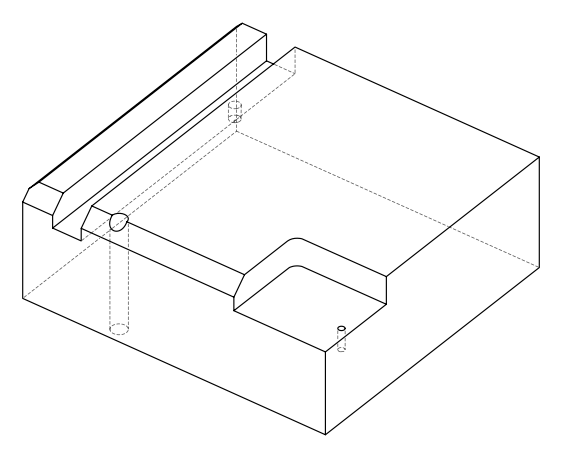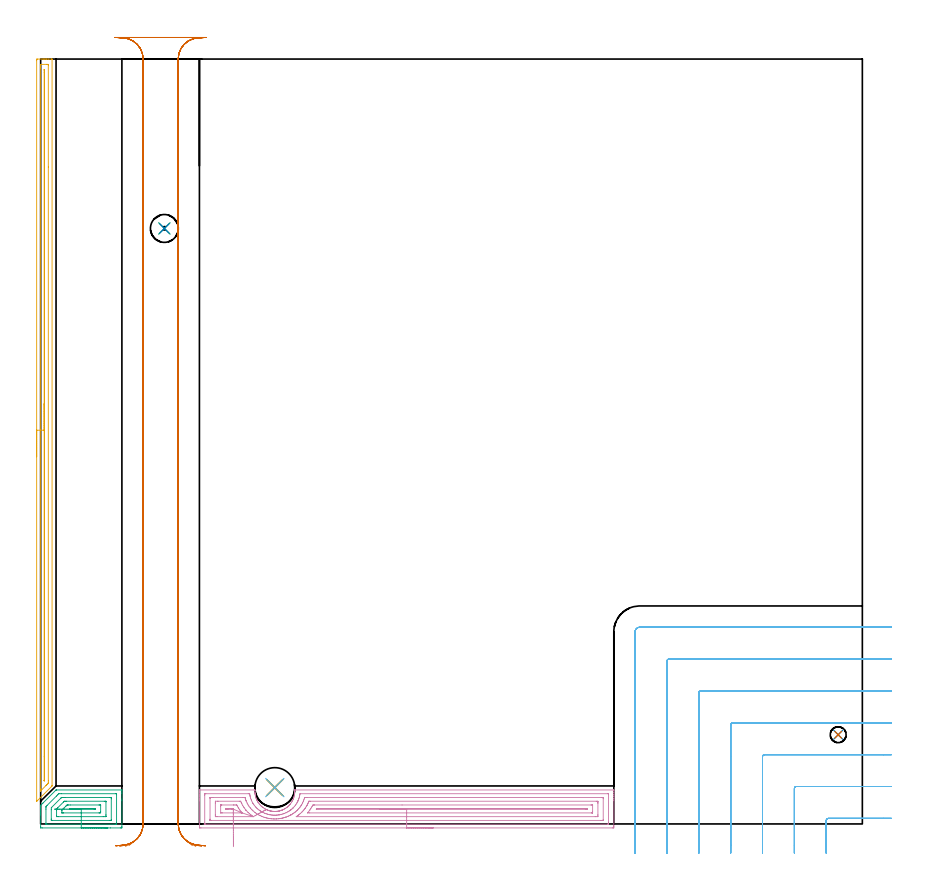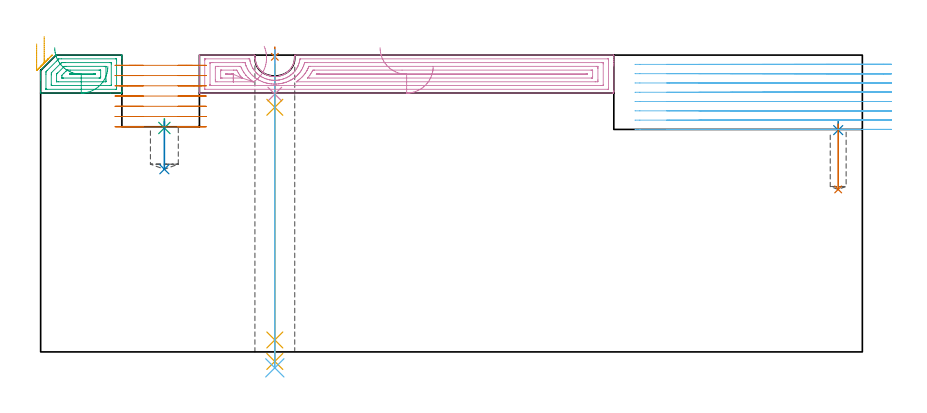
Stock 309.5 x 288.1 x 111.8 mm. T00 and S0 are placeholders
(PLAN: 13 operations, 7 tool changes, 40.9 min)
(1 SPOT_DRILL | STEP1HOLE | NXT0321_9005460120000 | 0.03 min | 2 mm3)
(2 SPOT_DRILL_1 | STEP1POCKET | NXT0321_9005460120000 | 0.03 min | 3034 mm3)
(3 SPOT_DRILL_2 | STEP1POCKET_1 | NXT0321_9005460120000 | 0.03 min | 2942 mm3)
(4 DRILL_BLIND_HOLE_INTO_CENTER | STEP1HOLE | NXT0301_069 | 0.07 min | 1013 mm3)
(5 GUN_DRILL_THROUGH_HOLE | STEP1HOLE | UGT0307_006 | 0.55 min | 6224 mm3)
(6 DRILL_TO_ENLARGE_THROUGH_HOLE | STEP1HOLE | UGT0301_041 | 0.48 min | 12487 mm3)
(7 DRILL_BLIND_HOLE_INTO_CENTER_1 | STEP1POCKET | NXT0301_031 | 0.11 min | 627 mm3)
(8 DRILL_BLIND_HOLE_INTO_CENTER_2 | STEP1POCKET_1 | NXT0301_076 | 0.08 min | 1338 mm3)
(9 AREA_MILL | FG_CHAMFER_SURFACE | UGT0205_001 | 1.59 min | 3853 mm3)
(10 AREA_MILL_1 | FG_CHAMFER_SURFACE_1 | UGT0205_001 | 7.49 min | 17070 mm3)
(11 AREA_MILL_2 | FG_CHAMFER_SURFACE_2 | UGT0205_001 | 6.79 min | 4644 mm3)
(12 MILL_CORNER_NOTCH_RECTANGULAR | CORNER_NOTCH_RECTANGULAR | UGT0201_008 | Follow Part, ap 4, ae 75% | 13.64 min | 210834 mm3)
(13 MILL_RECTANGULAR_SLOT | SLOT_RECTANGULAR | UGT0201_008 | Follow Part, ap 4, ae 75% | 10.02 min | 222688 mm3)
(TOOL NXT0321_9005460120000 | NC Spot Drill, 142deg, 12mm, Carbide, Uncoated | D12 PA142 FL30 Z2)
(TOOL NXT0301_069 | Carbide Drill 9.8mm [860.1-0980-029A1-MM 2214] | D9.8 PA140 FL47 Z2)
(TOOL UGT0307_006 | Gun Drill 9 mm | D9 PA130 FL24 Z1)
(TOOL UGT0301_041 | Twist Drill 15 mm | D15 PA118 FL114 Z2)
(TOOL NXT0301_031 | Carbide Drill 6mm [860.1-0600-018A1-MM 2214] | D6 PA140 FL28 Z2)
(TOOL NXT0301_076 | Carbide Drill 10.5mm [860.1-1050-032A1-MM 2214] | D10.5 PA140 FL55 Z2)
(TOOL UGT0205_001 | Chamfer Mill 20 x 3 x 45 deg. | D20 FL50 Z2)
(TOOL UGT0201_008 | End Mill 16 mm | D16 FL32 Z4)
(OP 1 SPOT_DRILL)
G17 G21 G94 G90
T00 M6
G54
G17 G0 G90 X88.2 Y13.7 S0 M3
G43 Z121.8 H0
G94 G81 G98 Z111.154 F250. R114.8
G80
M5
M2
(OP 2 SPOT_DRILL_1)
G17 G21 G94 G90
T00 M6
G54
G17 G0 G90 X300.4 Y33.6 S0 M3
G43 Z121.8 H0
G94 G81 G98 Z83.542 F250. R86.8
G80
M5
M2
(OP 3 SPOT_DRILL_2)
G17 G21 G94 G90
T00 M6
G54
G17 G0 G90 X46.6 Y224.3 S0 M3
G43 Z121.8 H0
G94 G81 G98 Z84.348 F250. R87.8
G80
M5
M2
(OP 4 DRILL_BLIND_HOLE_INTO_CENTER)
G17 G21 G94 G90
T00 M6
G54
G17 G0 G90 X88.2 Y13.7 S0 M3
G43 Z121.8 H1
G94 G81 G98 Z97.1 F250. R113.8
G80
M5
M2
(OP 5 GUN_DRILL_THROUGH_HOLE)
G17 G21 G94 G90
T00 M6
G54
G17 G0 G90 X88.2 Y13.7 M8
G43 Z121.8 H0
Z108.3
S716 M3
G94 G1 Z92.139 F125. M26
G4 X.084
Z4.5 F250.
G4 X.084
Z-3.598 F125.
G4 X.084
M5
M9
G0 Z108.3
Z121.8
M2
(OP 6 DRILL_TO_ENLARGE_THROUGH_HOLE)
G17 G21 G94 G90
T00 M6
G54
G17 G0 G90 X88.2 Y13.7 S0 M3
G43 Z121.8 H0
G94 G73 G98 Z-6.006 F250. Q14.726 R113.8
G80
M5
M2
(OP 7 DRILL_BLIND_HOLE_INTO_CENTER_1)
G17 G21 G94 G90
T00 M6
G54
G17 G0 G90 X300.4 Y33.6 S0 M3
G43 Z121.8 H1
G94 G81 G98 Z61.2 F250. R85.8
G80
M5
M2
(OP 8 DRILL_BLIND_HOLE_INTO_CENTER_2)
G17 G21 G94 G90
T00 M6
G54
G17 G0 G90 X46.6 Y224.3 S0 M3
G43 Z121.8 H1
G94 G81 G98 Z68.8 F250. R86.8
G80
M5
M2
(OP 9 AREA_MILL)
G17 G21 G94 G90
T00 M6
G54
G17 G0 G90 X25.3 Y-1.5 S1061 M3
G43 Z121.8 H0
Z107.5
G94 G1 X25.262 Z106.628 F250.
X25.148 Z105.764
X24.959 Z104.912
X24.697 Z104.08
X24.363 Z103.274
X23.96 Z102.5
X23.492 Z101.764
X22.96 Z101.072
X22.371 Z100.429
X21.728 Z99.84
X21.036 Z99.309
X20.3 Z98.84
X19.526 Z98.437
X18.72 Z98.103
X17.888 Z97.841
X17.036 Z97.652
X16.172 Z97.538
X15.3 Z97.5
X0.591
X0.085 Y-1.494 Z97.503
X0.008 Y-1.491 Z97.506
X0. Y-0.991 Z98.005
Y3.436 Z102.43
Y4.033 Z103.03
Y4.322 Z103.318
Y4.918 Z103.915
Y5.207 Z104.203
Y5.786 Z104.785
Y6.4 Z105.399
X0.008 Y6.978 Z105.977
X0.01 Y6.999 Z105.998
X0.146 Y7.147 Z106.144
X0.864 Y7.864 Z106.863
X5.742 Y12.742 Z111.742
X5.805 Y12.796 Z111.789
X5.94 Y12.8 Z111.8
X30.454
X30.59 Y12.797 Z111.788
X30.593 Y12.78 Z111.771
X30.6 Y12.468 Z111.467
Y11.984 Z110.983
Y11.406 Z110.401
Y9.346 Z108.343
Y8.749 Z107.744
Y-0.991 Z98.006
X30.597 Y-1.292 Z97.705
X30.59 Y-1.492 Z97.505
X30.389 Y-1.499 Z97.499
X30.009 Y-1.5 Z97.5
X26.332
X15.3
Y-0.086 Z98.914
X2.354
X2.154 Y-0.084 Z98.916
X2.055 Y-0.081 Z98.919
X2.013 Y-0.079 Z98.921
X2.01 Y-0.049 Z98.951
X2.005 Y0.04 Z99.04
X2.001 Y0.265 Z99.265
X2. Y5.578 Z104.578
X2.004 Y6.093 Z105.093
X2.009 Y6.456 Z105.456
X2.026 Y6.564 Z105.564
X2.401 Y6.952 Z105.952
X5.955 Y10.505 Z109.505
X6.401 Y10.948 Z109.948
X6.831 Y11.374 Z110.374
X6.858 Y11.38 Z110.38
X7.743 Y11.386 Z110.386
X28.246
X28.446 Y11.383 Z110.383
X28.545 Y11.381 Z110.381
X28.587 Y11.379 Z110.379
X28.59 Y11.349 Z110.349
X28.595 Y11.26 Z110.26
X28.599 Y11.035 Z110.035
Y0.409 Z99.409
X28.594 Y0.036 Z99.036
X28.59 Y-0.069 Z98.931
X28.585 Y-0.08 Z98.92
X28.578 Y-0.082 Z98.918
X28.552 Y-0.084 Z98.916
X28.444 Y-0.085 Z98.915
X28.226 Y-0.086 Z98.914
X15.3
Y1.328 Z100.328
X4.496 Y1.329 Z100.329
X4.157 Y1.331 Z100.331
X4.045 Y1.333 Z100.333
X4.013 Y1.335 Z100.335
X4.007 Y1.405 Z100.405
X4.003 Y1.509 Z100.509
X4. Y1.665 Z100.665
Y1.821 Z100.821
X4.001 Y5.362 Z104.362
X4.01 Y6.093 Z105.093
X4.078 Y6.171 Z105.171
X4.157 Y6.256 Z105.256
X7.628 Y9.729 Z108.729
X7.723 Y9.821 Z108.821
X7.868 Y9.957 Z108.957
X8. Y9.964 Z108.964
X8.278 Y9.969 Z108.969
X8.614 Y9.971 Z108.971
X9.167
X26.104
X26.443 Y9.969 Z108.969
X26.555 Y9.967 Z108.967
X26.587 Y9.965 Z108.965
X26.593 Y9.894 Z108.894
X26.597 Y9.791 Z108.791
X26.599 Y9.635 Z108.635
X26.6 Y9.479 Z108.479
X26.599 Y1.665 Z100.665
X26.598 Y1.511 Z100.511
X26.59 Y1.354 Z100.354
X26.583 Y1.334 Z100.334
X26.569 Y1.332 Z100.332
X26.528 Y1.33 Z100.33
X26.443 Y1.329 Z100.329
X25.89 Y1.328 Z100.328
X15.3
Y2.743 Z101.743
X6.638
X6.083 Y2.747 Z101.747
X6.02 Y2.75 Z101.75
X6.01 Y2.753 Z101.753
X6.006 Y2.772 Z101.772
X6.003 Y2.818 Z101.818
X6.001 Y3.004 Z102.004
Y5.207 Z104.207
X6.01 Y5.619 Z104.619
X6.022 Y5.662 Z104.662
X6.049 Y5.694 Z104.694
X6.102 Y5.751 Z104.751
X6.192 Y5.843 Z104.843
X6.441 Y6.093 Z105.093
X8.614 Y8.264 Z107.264
X8.861 Y8.504 Z107.504
X8.905 Y8.545 Z107.545
X8.983 Y8.55 Z107.55
X9.157 Y8.553 Z107.553
X9.506 Y8.556 Z107.556
X9.699 Y8.557 Z107.557
X23.962
X24.517 Y8.553 Z107.553
X24.58 Y8.55 Z107.55
X24.59 Y8.547 Z107.547
X24.594 Y8.528 Z107.528
X24.597 Y8.482 Z107.482
X24.599 Y8.296 Z107.296
X24.6 Y3.436 Z102.436
X24.598 Y3.023 Z102.023
X24.595 Y2.817 Z101.817
X24.591 Y2.766 Z101.766
X24.587 Y2.749 Z101.749
X24.565 Y2.748 Z101.748
X24.464 Y2.745 Z101.745
X23.769 Y2.743 Z101.743
X23.575
X15.3
Y4.157 Z103.157
X8.614
X8.448 Y4.158 Z103.158
X8.117 Y4.162 Z103.162
X8.025 Y4.164 Z103.164
X8.009 Y4.171 Z103.171
X8.006 Y4.182 Z103.182
X8.003 Y4.235 Z103.235
X8.001 Y4.322 Z103.322
X8.006 Y4.926 Z103.926
X8.015 Y5.207 Z104.207
X8.753 Y5.955 Z104.955
X9.506 Y6.708 Z105.708
X9.642 Y6.843 Z105.843
X9.781 Y6.978 Z105.978
X9.907 Y7.097 Z106.097
X9.959 Y7.136 Z106.136
X10.066 Y7.139 Z106.139
X10.232 Y7.142 Z106.142
X10.397 Y7.143 Z106.143
X11.123
X21.986
X22.152 Y7.142 Z106.142
X22.483 Y7.138 Z106.138
X22.575 Y7.136 Z106.136
X22.591 Y7.129 Z106.129
X22.593 Y7.118 Z106.118
X22.597 Y7.065 Z106.065
X22.599 Y6.978 Z105.978
Y4.599 Z103.599
X22.594 Y4.322 Z103.322
X22.59 Y4.176 Z103.176
X22.317 Y4.164 Z103.164
X22.149 Y4.159 Z103.159
X21.986 Y4.158 Z103.158
X15.3 Y4.157 Z103.157
Y5.571 Z104.571
X11.447
X11.288
X10.92 Y5.573 Z104.573
X10.864 Y5.576 Z104.576
X10.838 Y5.578 Z104.578
X10.856 Y5.599 Z104.599
X10.875 Y5.618 Z104.618
X11.005 Y5.722 Z104.722
X11.288 Y5.725 Z104.725
X11.656 Y5.728 Z104.728
X20.044
X20.203 Y5.727 Z104.727
X20.576 Y5.722 Z104.722
X20.59 Y5.719 Z104.719
X20.596 Y5.703 Z104.703
X20.59 Y5.594 Z104.594
X20.58 Y5.577 Z104.577
X20.57 Y5.575 Z104.575
X20.54 Y5.573 Z104.573
X20.477 Y5.572 Z104.572
X20.203 Y5.571 Z104.571
X15.3
X14.428 Z104.609
X13.564 Z104.723
X12.712 Z104.912
X11.88 Z105.174
X11.074 Z105.508
X10.3 Z105.911
X9.564 Z106.38
X8.872 Z106.911
X8.229 Z107.5
X7.64 Z108.143
X7.108 Z108.835
X6.64 Z109.571
X6.237 Z110.345
X5.903 Z111.151
X5.641 Z111.983
X5.452 Z112.835
X5.338 Z113.7
X5.3 Z114.571
G0 Z121.8
M5
M2
(OP 10 AREA_MILL_1)
G17 G21 G94 G90
T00 M6
G54
G17 G0 G90 X147.85 Y-1.5 S1061 M3
G43 Z121.8 H0
Z107.5
G94 G1 X147.812 Z106.628 F250.
X147.698 Z105.764
X147.509 Z104.912
X147.247 Z104.08
X146.913 Z103.274
X146.51 Z102.5
X146.042 Z101.764
X145.51 Z101.072
X144.921 Z100.429
X144.278 Z99.84
X143.586 Z99.309
X142.85 Z98.84
X142.076 Z98.437
X141.27 Z98.103
X140.438 Z97.841
X139.587 Z97.652
X138.722 Z97.538
X137.85 Z97.5
X60.378
X59.994 Y-1.496 Z97.502
X59.81 Y-1.491 Z97.506
X59.8 Y-1.302 Z97.695
Y8.749 Z107.744
Y9.371 Z108.368
Y9.635 Z108.632
Y10.257 Z109.254
Y10.52 Z109.517
Y11.048 Z110.047
Y11.764 Z110.763
Y12.292 Z111.29
Y12.497 Z111.496
X59.808 Y12.781 Z111.773
X59.81 Y12.804 Z111.795
X59.93 Y12.8 Z111.8
X80.414
X80.714 Y12.795 Z111.791
X80.715 Y12.755 Z111.752
X80.712 Y12.567 Z111.563
X80.713 Y11.996 Z110.993
X80.731 Y11.661 Z110.659
X80.736 Y11.555 Z110.552
X80.754 Y11.406 Z110.403
X80.787 Y11.114 Z110.113
X80.865 Y10.672 Z109.671
X80.884 Y10.594 Z109.591
X80.901 Y10.52 Z109.517
X80.97 Y10.233 Z109.233
X81.086 Y9.832 Z108.832
X81.171 Y9.612 Z108.611
X81.272 Y9.353 Z108.351
X81.471 Y8.909 Z107.906
X81.555 Y8.749 Z107.745
X81.618 Y8.626 Z107.625
X81.698 Y8.472 Z107.471
X81.75 Y8.385 Z107.384
X81.797 Y8.307 Z107.304
X81.835 Y8.242 Z107.24
X81.98 Y8.016 Z107.015
X82.293 Y7.591 Z106.589
X82.574 Y7.251 Z106.25
X82.874 Y6.925 Z105.922
X83.096 Y6.711 Z105.708
X83.234 Y6.592 Z105.589
X83.425 Y6.426 Z105.424
X83.768 Y6.158 Z105.155
X84.251 Y5.83 Z104.827
X84.454 Y5.708 Z104.706
X84.662 Y5.591 Z104.591
X85.106 Y5.379 Z104.377
X85.311 Y5.294 Z104.289
X85.513 Y5.207 Z104.207
X85.556 Y5.19 Z104.189
X85.603 Y5.173 Z104.173
X85.757 Y5.121 Z104.118
X85.925 Y5.062 Z104.06
X86.299 Y4.948 Z103.948
X86.368 Y4.931 Z103.931
X86.45 Y4.911 Z103.91
X86.551 Y4.892 Z103.889
X86.647 Y4.875 Z103.867
X86.896 Y4.824 Z103.82
X86.928 Y4.819 Z103.815
X87.092 Y4.797 Z103.789
X87.344 Y4.76 Z103.753
X87.615 Y4.737 Z103.726
X87.758 Y4.721 Z103.716
X87.789 Y4.718 Z103.713
X87.96 Y4.708 Z103.707
X87.983 Y4.709 Z103.702
X88.014 Y4.707 Z103.701
X88.273 Y4.706 Z103.704
X88.335 Y4.707 Z103.703
X88.406 Y4.706 Z103.704
X88.421 Y4.707 Z103.705
X88.449 Y4.708 Z103.707
X88.685 Y4.723 Z103.718
X88.873 Y4.744 Z103.735
X89.131 Y4.768 Z103.763
X89.268 Y4.789 Z103.785
X89.58 Y4.838 Z103.833
X89.764 Y4.878 Z103.871
X89.863 Y4.896 Z103.894
X89.943 Y4.912 Z103.911
X90.025 Y4.929 Z103.929
X90.102 Y4.948 Z103.948
X90.244 Y4.992 Z103.991
X90.513 Y5.076 Z104.072
X90.654 Y5.127 Z104.121
X90.864 Y5.198 Z104.198
X90.889 Y5.207 Z104.207
X90.919 Y5.218 Z104.218
X91.1 Y5.298 Z104.294
X91.37 Y5.413 Z104.412
X91.53 Y5.492 Z104.492
X91.813 Y5.635 Z104.633
X91.99 Y5.739 Z104.736
X92.147 Y5.83 Z104.827
X92.532 Y6.093 Z105.09
X92.707 Y6.212 Z105.21
X92.881 Y6.349 Z105.349
X93.011 Y6.453 Z105.453
X93.304 Y6.71 Z105.709
X93.601 Y7.001 Z105.999
X93.862 Y7.291 Z106.29
X93.968 Y7.421 Z106.42
X94.107 Y7.591 Z106.589
X94.495 Y8.129 Z107.127
X94.7 Y8.471 Z107.471
X94.929 Y8.909 Z107.907
X95.126 Y9.352 Z108.352
X95.157 Y9.439 Z108.438
X95.228 Y9.635 Z108.63
X95.389 Y10.072 Z109.07
X95.433 Y10.234 Z109.232
X95.535 Y10.672 Z109.671
X95.552 Y10.768 Z109.768
X95.613 Y11.114 Z110.113
X95.646 Y11.406 Z110.404
X95.663 Y11.555 Z110.553
X95.686 Y11.996 Z110.993
Y12.424 Z111.422
X95.685 Y12.621 Z111.617
X95.68 Y12.734 Z111.731
X95.681 Y12.753 Z111.75
X95.686 Y12.802 Z111.798
X95.973 Y12.8 Z111.8
X215.77
X215.89 Y12.804 Z111.795
X215.892 Y12.781 Z111.773
X215.9 Y12.497 Z111.496
Y11.764 Z110.763
Y11.048 Z110.047
Y10.52 Z109.517
Y10.257 Z109.254
Y9.635 Z108.632
Y9.371 Z108.368
Y8.749 Z107.744
Y-0.681 Z98.316
X215.897 Y-0.991 Z98.005
X215.892 Y-1.491 Z97.506
X215.828 Y-1.494 Z97.503
X215.322 Y-1.5 Z97.5
X137.85
Y-0.086 Z98.914
X62.138
X61.94 Y-0.082 Z98.918
X61.842 Y-0.079 Z98.921
X61.809 Y-0.072 Z98.928
X61.807 Y-0.042 Z98.958
X61.803 Y0.037 Z99.037
X61.8 Y0.251 Z99.251
X61.801 Y10.877 Z109.877
X61.806 Y11.234 Z110.234
X61.81 Y11.336 Z110.336
X61.815 Y11.379 Z110.379
X61.834 Y11.381 Z110.381
X61.941 Y11.383 Z110.383
X62.159 Y11.386 Z110.386
X62.179
X78.208 Y11.385 Z110.385
X78.626 Y11.38 Z110.38
X78.723 Y11.379 Z110.379
X78.748 Y11.308 Z110.308
X78.763 Y11.221 Z110.221
X78.837 Y10.76 Z109.76
X78.883 Y10.52 Z109.52
X78.917 Y10.361 Z109.361
X79.078 Y9.717 Z108.717
X79.102 Y9.635 Z108.635
X79.112 Y9.601 Z108.601
X79.313 Y9.082 Z108.082
X79.455 Y8.749 Z107.749
X79.795 Y8.036 Z107.036
X79.893 Y7.864 Z106.864
X79.969 Y7.736 Z106.736
X80.278 Y7.28 Z106.28
X80.499 Y6.978 Z105.978
X80.859 Y6.534 Z105.534
X81.07 Y6.302 Z105.302
X81.267 Y6.093 Z105.093
X81.514 Y5.855 Z104.855
X81.75 Y5.65 Z104.65
X82.299 Y5.207 Z104.207
X82.64 Y4.969 Z103.969
X82.834 Y4.84 Z103.84
X83.299 Y4.552 Z103.552
X83.53 Y4.427 Z103.427
X83.573 Y4.406 Z103.406
X83.753 Y4.322 Z103.322
X84.421 Y4.029 Z103.029
X84.896 Y3.85 Z102.85
X85.311 Y3.714 Z102.714
X85.433 Y3.678 Z102.678
X85.76 Y3.59 Z102.59
X86.171 Y3.498 Z102.498
X86.202 Y3.491 Z102.491
X86.227 Y3.486 Z102.486
X86.502 Y3.436 Z102.436
X87.092 Y3.358 Z102.358
X87.181 Y3.348 Z102.348
X87.603 Y3.315 Z102.315
X87.983 Y3.297 Z102.297
X88.125 Y3.295 Z102.295
X88.5 Y3.3 Z102.3
X88.873 Y3.319 Z102.319
X88.983 Y3.327 Z102.327
X89.356 Y3.366 Z102.366
X89.764 Y3.417 Z102.417
X89.781 Y3.419 Z102.419
X89.89 Y3.436 Z102.436
X90.584 Y3.577 Z102.577
X90.654 Y3.594 Z102.594
X91.222 Y3.758 Z102.758
X91.545 Y3.866 Z102.866
X91.882 Y3.986 Z102.986
X92.435 Y4.22 Z103.22
X92.505 Y4.252 Z103.252
X92.647 Y4.322 Z103.322
X93.091 Y4.555 Z103.555
X93.326 Y4.692 Z103.692
X93.642 Y4.893 Z103.893
X94.111 Y5.207 Z104.207
X94.172 Y5.251 Z104.251
X94.216 Y5.285 Z104.285
X94.657 Y5.654 Z104.654
X95.107 Y6.06 Z105.06
X95.123 Y6.076 Z105.076
X95.139 Y6.093 Z105.093
X95.547 Y6.541 Z105.541
X95.905 Y6.978 Z105.978
X95.946 Y7.03 Z106.03
X95.997 Y7.1 Z106.1
X96.311 Y7.552 Z106.552
X96.497 Y7.864 Z106.864
X96.635 Y8.115 Z107.115
X96.888 Y8.602 Z107.602
X96.933 Y8.704 Z107.704
X96.952 Y8.749 Z107.749
X97.18 Y9.345 Z108.345
X97.285 Y9.635 Z108.635
X97.399 Y10.012 Z109.012
X97.514 Y10.52 Z109.52
X97.56 Y10.738 Z109.738
X97.588 Y10.895 Z109.895
X97.632 Y11.139 Z110.139
X97.678 Y11.379 Z110.379
X97.778 Y11.384 Z110.384
X97.799 Y11.385 Z110.385
X213.562 Y11.386 Z110.386
X213.76 Y11.382 Z110.382
X213.858 Y11.379 Z110.379
X213.891 Y11.372 Z110.372
X213.893 Y11.342 Z110.342
X213.897 Y11.263 Z110.263
X213.9 Y11.05 Z110.05
X213.899 Y0.423 Z99.423
X213.894 Y0.066 Z99.066
X213.89 Y-0.035 Z98.965
X213.885 Y-0.08 Z98.921
X213.866 Y-0.081 Z98.919
X213.759 Y-0.083 Z98.917
X213.541 Y-0.086 Z98.914
X213.521
X137.85
Y1.329 Z100.329
X64.278
X63.94 Y1.331 Z100.331
X63.828 Y1.333 Z100.333
X63.816 Y1.334 Z100.334
X63.81 Y1.36 Z100.36
X63.805 Y1.434 Z100.434
X63.801 Y1.526 Z100.526
X63.8 Y1.665 Z100.665
Y1.804 Z100.804
X63.801 Y9.635 Z108.635
X63.802 Y9.772 Z108.772
X63.81 Y9.912 Z108.912
X63.822 Y9.965 Z108.965
X63.856 Y9.967 Z108.967
X63.94 Y9.969 Z108.969
X64.492 Y9.971 Z108.971
X64.83
X76.068
X76.407 Y9.97 Z108.97
X76.964 Y9.967 Z108.967
X76.97 Y9.964 Z108.964
X76.983 Y9.947 Z108.947
X77.071 Y9.635 Z108.635
X77.123 Y9.454 Z108.454
X77.297 Y8.919 Z107.919
X77.361 Y8.749 Z107.749
X77.402 Y8.645 Z107.645
X77.772 Y7.864 Z106.864
X77.91 Y7.581 Z106.581
X78.188 Y7.09 Z106.09
X78.259 Y6.978 Z105.978
X78.397 Y6.77 Z105.77
X78.913 Y6.093 Z105.093
X79.078 Y5.886 Z104.886
X79.401 Y5.524 Z104.524
X79.705 Y5.207 Z104.207
X79.969 Y4.957 Z103.957
X80.734 Y4.322 Z103.322
X80.859 Y4.224 Z103.224
X81.206 Y3.976 Z102.976
X81.75 Y3.635 Z102.635
X82.081 Y3.436 Z102.436
X82.64 Y3.151 Z102.151
X83.168 Y2.911 Z101.911
X83.53 Y2.762 Z101.762
X84.096 Y2.551 Z101.551
X84.421 Y2.444 Z101.444
X84.577 Y2.396 Z101.396
X85.009 Y2.279 Z101.279
X85.311 Y2.209 Z101.209
X85.744 Y2.12 Z101.12
X86.202 Y2.043 Z101.043
X86.793 Y1.962 Z100.962
X87.092 Y1.935 Z100.935
X87.756 Y1.89 Z100.89
X87.983 Y1.883 Z100.883
X88.648 Y1.889 Z100.889
X88.873 Y1.901 Z100.901
X89.477 Y1.95 Z100.95
X89.764 Y1.982 Z100.982
X90.264 Y2.053 Z101.053
X90.654 Y2.125 Z101.125
X91.013 Y2.194 Z101.194
X91.254 Y2.245 Z101.245
X91.545 Y2.322 Z101.322
X91.723 Y2.373 Z101.373
X92.312 Y2.551 Z101.551
X92.404 Y2.582 Z101.582
X92.435 Y2.593 Z101.593
X93.044 Y2.831 Z101.831
X93.326 Y2.952 Z101.952
X93.661 Y3.103 Z102.103
X94.216 Y3.378 Z102.378
X94.255 Y3.398 Z102.398
X94.323 Y3.436 Z102.436
X94.808 Y3.733 Z102.733
X95.107 Y3.926 Z102.926
X95.342 Y4.088 Z103.088
X95.67 Y4.322 Z103.322
X95.853 Y4.465 Z103.465
X95.997 Y4.582 Z103.582
X96.332 Y4.875 Z103.875
X96.695 Y5.207 Z104.207
X96.793 Y5.302 Z104.302
X96.888 Y5.399 Z104.399
X97.218 Y5.764 Z104.764
X97.492 Y6.093 Z105.093
X97.619 Y6.251 Z105.251
X97.778 Y6.459 Z105.459
X97.993 Y6.765 Z105.765
X98.139 Y6.978 Z105.978
X98.337 Y7.309 Z106.309
X98.641 Y7.864 Z106.864
X98.65 Y7.882 Z106.882
X98.669 Y7.919 Z106.919
X98.922 Y8.498 Z107.498
X99.022 Y8.749 Z107.749
X99.169 Y9.138 Z108.138
X99.332 Y9.635 Z108.635
X99.424 Y9.922 Z108.922
X99.44 Y9.965 Z108.965
X99.475 Y9.967 Z108.967
X99.559 Y9.969 Z108.969
X100.112 Y9.971 Z108.971
X100.45
X211.422
X211.76 Y9.969 Z108.969
X211.872 Y9.966 Z108.966
X211.884 Y9.965 Z108.965
X211.89 Y9.94 Z108.94
X211.896 Y9.867 Z108.867
X211.899 Y9.774 Z108.774
X211.9 Y9.635 Z108.635
Y9.496 Z108.496
X211.899 Y1.665 Z100.665
X211.898 Y1.528 Z100.528
X211.89 Y1.388 Z100.388
X211.878 Y1.335 Z100.335
X211.844 Y1.333 Z100.333
X211.76 Y1.331 Z100.331
X211.208 Y1.329 Z100.329
X210.87
X137.85
Y2.743 Z101.743
X96.695
X96.417 Y2.744 Z101.744
X96.292 Y2.747 Z101.747
X96.275 Y2.749 Z101.749
X96.303 Y2.771 Z101.771
X96.713 Y3.052 Z102.052
X96.888 Y3.175 Z102.175
X97.039 Y3.286 Z102.286
X97.234 Y3.436 Z102.436
X97.532 Y3.681 Z102.681
X97.778 Y3.89 Z102.89
X98.251 Y4.322 Z103.322
X98.461 Y4.528 Z103.528
X98.669 Y4.742 Z103.742
X98.889 Y4.988 Z103.988
X99.075 Y5.207 Z104.207
X99.291 Y5.474 Z104.474
X99.559 Y5.816 Z104.816
X99.675 Y5.977 Z104.977
X99.754 Y6.093 Z105.093
X100.03 Y6.51 Z105.51
X100.303 Y6.978 Z105.978
X100.356 Y7.072 Z106.072
X100.45 Y7.249 Z106.249
X100.649 Y7.666 Z106.666
X100.738 Y7.864 Z106.864
X100.921 Y8.281 Z107.281
X101.022 Y8.512 Z107.512
X101.042 Y8.551 Z107.551
X101.079 Y8.553 Z107.553
X101.166 Y8.555 Z107.555
X101.34 Y8.557 Z107.557
X101.533
X209.283 Y8.556 Z107.556
X209.829 Y8.552 Z107.552
X209.888 Y8.55 Z107.55
X209.892 Y8.471 Z107.471
X209.896 Y8.295 Z107.295
X209.9 Y7.943 Z106.943
Y7.864 Z106.864
X209.899 Y3.436 Z102.436
X209.894 Y3.033 Z102.033
X209.89 Y2.832 Z101.832
X209.877 Y2.749 Z101.749
X209.781 Y2.747 Z101.747
X209.089 Y2.743 Z101.743
X208.896
X137.85
Y4.157 Z103.157
X101.34
X100.611 Y4.161 Z103.161
X100.594 Y4.163 Z103.163
X100.573 Y4.199 Z103.199
X101.356 Y5.191 Z104.191
X101.368 Y5.207 Z104.207
X101.714 Y5.721 Z104.721
X101.949 Y6.093 Z105.093
X102.054 Y6.268 Z105.268
X102.231 Y6.58 Z105.58
X102.516 Y7.124 Z106.124
X102.79 Y7.136 Z106.136
X102.958 Y7.141 Z106.141
X103.121 Y7.142 Z106.142
X136.126 Y7.143 Z106.143
X207.308
X207.473 Y7.142 Z106.142
X207.804 Y7.138 Z106.138
X207.89 Y7.136 Z106.136
X207.893 Y7.114 Z106.114
X207.897 Y7.062 Z106.062
X207.899 Y6.978 Z105.978
Y4.619 Z103.619
X207.895 Y4.322 Z103.322
X207.89 Y4.176 Z103.176
X207.888 Y4.164 Z103.164
X207.838 Y4.161 Z103.161
X207.75 Y4.159 Z103.159
X207.639 Y4.157 Z103.157
X207.474
X137.85
Y5.571 Z104.571
X103.932 Y5.572 Z104.572
X103.88 Y5.574 Z104.574
X103.84 Y5.578 Z104.578
X103.833 Y5.58 Z104.58
X103.836 Y5.588 Z104.588
X103.869 Y5.648 Z104.648
X103.904 Y5.703 Z104.703
X103.936 Y5.722 Z104.722
X104.012 Y5.724 Z104.724
X104.379 Y5.727 Z104.727
X104.743 Y5.729 Z104.729
X104.902
X205.527 Y5.728 Z104.728
X205.895 Y5.727 Z104.727
X205.896 Y5.726 Z104.726
X205.899 Y5.723 Z104.723
X205.896 Y5.701 Z104.701
X205.876 Y5.577 Z104.577
X205.852 Y5.576 Z104.576
X205.786 Y5.574 Z104.574
X205.527 Y5.572 Z104.572
X205.161 Y5.571 Z104.571
X137.85
X136.978 Z104.609
X136.114 Z104.723
X135.262 Z104.912
X134.43 Z105.174
X133.624 Z105.508
X132.85 Z105.911
X132.114 Z106.38
X131.422 Z106.911
X130.779 Z107.5
X130.19 Z108.143
X129.658 Z108.835
X129.19 Z109.571
X128.787 Z110.345
X128.453 Z111.151
X128.191 Z111.983
X128.002 Z112.835
X127.888 Z113.7
X127.85 Z114.571
G0 Z121.8
X84.211 Y4.998
Z115.1
G1 X84.513 Y5.164 Z114.299
X84.752 Y5.296 Z113.47
X84.927 Y5.392 Z112.621
X85.037 Y5.452 Z111.757
X85.08 Y5.476 Z110.886
X85.057 Y5.463 Z110.015
X84.967 Y5.414 Z109.148
X84.811 Y5.328 Z108.294
X84.591 Y5.207 Z107.459
X84.308 Y5.051 Z106.648
X83.964 Y4.862 Z105.869
X83.561 Y4.64 Z105.128
X83.104 Y4.388 Z104.429
X82.595 Y4.108 Z103.778
X82.039 Y3.802 Z103.18
X81.438 Y3.471 Z102.64
X80.799 Y3.12 Z102.162
X80.126 Y2.749 Z101.749
X80.123 Y2.747 Z101.747
X80.072 Y2.744 Z101.744
X79.969 Y2.743 Z101.743
X79.775
X66.417 Y2.744 Z101.744
X65.871 Y2.748 Z101.748
X65.812 Y2.75 Z101.75
X65.808 Y2.829 Z101.829
X65.804 Y3.005 Z102.005
X65.8 Y3.357 Z102.357
Y3.436 Z102.436
X65.801 Y7.864 Z106.864
X65.806 Y8.267 Z107.267
X65.81 Y8.468 Z107.468
X65.823 Y8.55 Z107.55
X65.919 Y8.552 Z107.552
X66.611 Y8.557 Z107.557
X66.805
X74.82 Y8.556 Z107.556
X75.167 Y8.553 Z107.553
X75.334 Y8.55 Z107.55
X75.516 Y8.168 Z107.168
X75.658 Y7.864 Z106.864
X75.78 Y7.601 Z106.601
X76.098 Y6.978 Z105.978
X76.407 Y6.454 Z105.454
X76.651 Y6.093 Z105.093
X77.297 Y5.23 Z104.23
X77.315 Y5.207 Z104.207
X77.408 Y5.097 Z104.097
X78.139 Y4.322 Z103.322
X78.188 Y4.273 Z103.273
X78.656 Y3.856 Z102.856
X79.078 Y3.509 Z102.509
X79.17 Y3.436 Z102.436
X79.561 Y3.145 Z102.145
X79.969 Y2.862 Z101.862
X80.124 Y2.753 Z101.753
X80.126 Y2.749 Z101.749
X75.869 Y4.166 Z103.166
X75.846 Y4.164 Z103.164
X75.68 Y4.159 Z103.159
X75.516 Y4.158 Z103.158
X68.392 Y4.157 Z103.157
X68.226 Y4.158 Z103.158
X67.895 Y4.162 Z103.162
X67.809 Y4.164 Z103.164
X67.806 Y4.186 Z103.186
X67.803 Y4.238 Z103.238
X67.801 Y4.322 Z103.322
Y6.681 Z105.681
X67.805 Y6.978 Z105.978
X67.81 Y7.124 Z106.124
X67.812 Y7.136 Z106.136
X67.863 Y7.139 Z106.139
X67.951 Y7.141 Z106.141
X68.061 Y7.143 Z106.143
X68.227
X72.679
X72.845
X73.573 Y7.139 Z106.139
X73.735 Y7.136 Z106.136
X73.884 Y7.127 Z106.127
X73.961 Y6.978 Z105.978
X74.2 Y6.516 Z105.516
X74.451 Y6.093 Z105.093
X74.626 Y5.804 Z104.804
X74.872 Y5.447 Z104.447
X75.05 Y5.207 Z104.207
X75.516 Y4.594 Z103.594
X75.869 Y4.166 Z103.166
X72.569 Y5.578 Z104.578
X72.557 Y5.576 Z104.576
X72.477 Y5.573 Z104.573
X72.32 Y5.571 Z104.571
X71.954
X70.539
X70.173 Y5.572 Z104.572
X69.805 Y5.573 Z104.573
X69.804 Y5.574 Z104.574
X69.801 Y5.577 Z104.577
X69.803 Y5.672 Z104.672
X69.806 Y5.708 Z104.708
X69.809 Y5.72 Z104.72
X69.82 Y5.722 Z104.722
X70.015 Y5.726 Z104.726
X70.173 Y5.728 Z104.728
X71.954
X72.324 Y5.725 Z104.725
X72.473 Y5.722 Z104.722
X72.531 Y5.647 Z104.647
X72.557 Y5.608 Z104.608
X72.569 Y5.583 Z104.583
Y5.578 Z104.578
X72.571 Y4.935 Z103.989
X72.573 Y4.243 Z103.458
X72.575 Y3.507 Z102.989
X72.577 Y2.733 Z102.586
X72.579 Y1.927 Z102.252
X72.581 Y1.095 Z101.99
X72.584 Y0.244 Z101.801
X72.586 Y-0.621 Z101.687
X72.589 Y-1.493 Z101.649
X72.591 Y-2.364 Z101.687
X72.594 Y-3.229 Z101.801
X72.596 Y-4.081 Z101.99
X72.598 Y-4.913 Z102.252
X72.601 Y-5.719 Z102.586
X72.603 Y-6.493 Z102.989
X72.605 Y-7.229 Z103.458
X72.607 Y-7.921 Z103.989
X72.609 Y-8.564 Z104.578
G0 Z121.8
M5
M2
(OP 11 AREA_MILL_2)
G17 G21 G94 G90
T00 M6
G54
G17 G0 G90 X-1.5 Y138.3 S1061 M3
G43 Z121.8 H0
Z116.
G94 G1 Y138.338 Z115.128 F250.
Y138.452 Z114.264
Y138.641 Z113.412
Y138.903 Z112.58
Y139.237 Z111.774
Y139.64 Z111.
Y140.108 Z110.264
Y140.64 Z109.572
Y141.229 Z108.929
Y141.872 Z108.34
Y142.564 Z107.808
Y143.3 Z107.34
Y144.074 Z106.937
Y144.88 Z106.603
Y145.712 Z106.341
Y146.564 Z106.152
Y147.428 Z106.038
Y148.3 Z106.
Y287.497
X-1.498 Y287.792
X-1.493 Y288.09 Z106.003
X-1.21 Y288.1 Z106.286
X0.53 Z108.025
X1.094 Z108.591
X1.4 Z108.897
X1.964 Z109.461
X2.27 Z109.766
X2.882 Z110.382
X4.096 Z111.595
X4.199 Y288.098 Z111.691
X4.297 Y288.09 Z111.788
X4.3 Y287.943 Z111.8
Y14.457
X4.297 Y14.305 Z111.789
X4.234 Y14.232 Z111.73
X4.011 Y14.011 Z111.511
X-1.481 Y8.518 Z106.016
X-1.496 Y8.508 Z106.001
X-1.499 Y8.509 Z105.999
X-1.5 Y8.657 Z106.
Y148.3
X-0.086 Z107.414
Y284.82
X-0.085 Y285.451 Z107.415
X-0.083 Y285.712 Z107.417
X-0.079 Y286.027 Z107.421
X-0.069 Y286.09 Z107.431
X0.026 Y286.095 Z107.526
X0.153 Y286.099 Z107.653
X2.27 Y286.1 Z109.77
X2.764 Y286.098 Z110.264
X2.858 Y286.093 Z110.358
X2.876 Y286.091 Z110.376
X2.879 Y286.059 Z110.379
X2.883 Y285.976 Z110.383
X2.885 Y285.712 Z110.385
X2.886 Y247.437 Z110.386
X2.885 Y16.242 Z110.385
X2.882 Y15.614 Z110.382
X2.879 Y15.349 Z110.379
X2.576 Y15.035 Z110.076
X2.27 Y14.721 Z109.77
X2.14 Y14.59 Z109.64
X2.007 Y14.457 Z109.507
X0.378 Y12.828 Z107.878
X0.222 Y12.672 Z107.722
X-0.032 Y12.424 Z107.468
X-0.068 Y12.393 Z107.432
X-0.079 Y12.387 Z107.421
X-0.081 Y12.407 Z107.419
X-0.084 Y12.672 Z107.416
X-0.085 Y13.009 Z107.415
X-0.086 Y13.304 Z107.414
Y148.3
X1.328 Z108.828
Y283.109
X1.33 Y283.928 Z108.83
X1.331 Y283.998 Z108.831
X1.335 Y284.072 Z108.835
X1.342 Y284.091 Z108.842
X1.359 Y284.093 Z108.859
X1.4 Y284.094 Z108.9
X1.454 Y284.09 Z108.954
X1.465 Y284.083 Z108.965
X1.468 Y284.049 Z108.968
X1.47 Y284.001 Z108.97
X1.471 Y283.928 Z108.971
Y283.854
Y17.953
X1.467 Y17.134 Z108.967
X1.465 Y17.067 Z108.965
X1.4 Y16.311 Z108.9
X1.369 Y16.273 Z108.869
X1.341 Y16.242 Z108.841
X1.336 Y16.241 Z108.836
X1.333 Y16.242 Z108.833
X1.331 Y16.25 Z108.831
X1.329 Y16.314 Z108.829
X1.328 Y25.332 Z108.828
Y148.3
Y149.172 Z108.867
Y150.037 Z108.98
Y150.888 Z109.169
Y151.72 Z109.432
Y152.526 Z109.765
Y153.3 Z110.168
Y154.036 Z110.637
Y154.728 Z111.168
Y155.371 Z111.757
Y155.96 Z112.401
Y156.492 Z113.093
Y156.96 Z113.828
Y157.363 Z114.602
Y157.697 Z115.408
Y157.959 Z116.24
Y158.148 Z117.092
Y158.262 Z117.957
Y158.3 Z118.828
G0 Z121.8
M5
M2
(OP 12 MILL_CORNER_NOTCH_RECTANGULAR)
G17 G21 G94 G90
T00 M6
G54
G17 G0 G90 X320.5 Y2.1 S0 M3
G43 Z121.801 H0
Z108.3
G94 G1 X317.5 F250.
X296.695 F500.
G3 X295.9 Y1.305 R0.8
G1 Y-7.746
Y-8.
X295.889 Y-11. F250.
G0 Z121.801
X320.5 Y14.1
Z108.3
G1 X317.5
X284.695 F500.
G3 X283.9 Y13.305 R0.8
G1 Y-7.746
X283.899 Y-8.
X283.887 Y-11. F250.
G0 Z121.801
X320.5 Y26.1
Z108.3
G1 X317.5
X272.695 F500.
G3 X271.9 Y25.305 R0.8
G1 Y-7.746
X271.899 Y-8.
X271.883 Y-11. F250.
G0 Z121.801
X320.5 Y38.1
Z108.3
G1 X317.5
X260.696 F500.
G3 X259.9 Y37.304 R0.8
G1 Y-7.746
X259.899 Y-8.
X259.878 Y-11. F250.
G0 Z121.801
X320.5 Y50.1
Z108.3
G1 X317.5
X248.696 F500.
G3 X247.9 Y49.304 R0.8
G1 Y-7.746
G2 X247.899 Y-8. R24.
G1 X247.867 Y-11. F250.
G0 Z121.801
X320.5 Y62.1
Z108.3
G1 X317.5
X236.696 F500.
G3 X235.9 Y61.304 R0.8
G1 Y-7.746
G2 X235.897 Y-8. R12.
G1 X235.834 Y-10.999 F250.
G0 Z121.801
X320.5 Y74.1
Z108.3
G1 X317.5
X225.7 F500.
G3 X223.9 Y72.3 R1.8
G1 Y-7.746
Y-10.746 F250.
G0 Z121.801
X320.5 Y2.1
Z104.8
G1 X317.5
X296.695 F500.
G3 X295.9 Y1.305 R0.8
G1 Y-8.
X295.899 Y-11. F250.
G0 Z121.801
X320.5 Y14.1
Z104.8
G1 X317.5
X284.695 F500.
G3 X283.9 Y13.305 R0.8
G1 Y1.305
Y-8.
X283.899 Y-11. F250.
G0 Z121.801
X320.5 Y26.1
Z104.8
G1 X317.5
X272.695 F500.
G3 X271.9 Y25.305 R0.8
G1 Y13.305
Y-8.
X271.898 Y-11. F250.
G0 Z121.801
X320.5 Y38.1
Z104.8
G1 X317.5
X260.696 F500.
G3 X259.9 Y37.304 R0.8
G1 Y25.305
Y-8.
X259.898 Y-11. F250.
G0 Z121.801
X320.5 Y50.1
Z104.8
G1 X317.5
X248.696 F500.
G3 X247.9 Y49.304 R0.8
G1 Y37.304
Y-8.
X247.897 Y-11. F250.
G0 Z121.801
X320.5 Y62.1
Z104.8
G1 X317.5
X236.696 F500.
G3 X235.9 Y61.304 R0.8
G1 Y49.304
Y-8.
X235.893 Y-11. F250.
G0 Z121.801
X320.5 Y74.1
Z104.8
G1 X317.5
X225.7 F500.
G3 X223.9 Y72.3 R1.8
G1 Y-7.972
Y-10.972 F250.
G0 Z121.801
X320.5 Y2.1
Z101.3
G1 X317.5
X296.695 F500.
G3 X295.9 Y1.305 R0.8
G1 Y-8.
Y-11. F250.
G0 Z121.801
X320.5 Y14.1
Z101.3
G1 X317.5
X284.695 F500.
G3 X283.9 Y13.305 R0.8
G1 Y-8.
Y-11. F250.
G0 Z121.801
X320.5 Y26.1
Z101.3
G1 X317.5
X272.695 F500.
G3 X271.9 Y25.305 R0.8
G1 Y-8.
Y-11. F250.
G0 Z121.801
X320.5 Y38.1
Z101.3
G1 X317.5
X260.696 F500.
G3 X259.9 Y37.304 R0.8
G1 Y-8.
Y-11. F250.
G0 Z121.801
X320.5 Y50.1
Z101.3
G1 X317.5
X248.696 F500.
G3 X247.9 Y49.304 R0.8
G1 Y-8.
Y-11. F250.
G0 Z121.801
X320.5 Y62.1
Z101.3
G1 X317.5
X236.696 F500.
G3 X235.9 Y61.304 R0.8
G1 Y-8.
Y-11. F250.
G0 Z121.801
X320.5 Y74.1
Z101.3
G1 X317.5
X225.7 F500.
G3 X223.9 Y72.3 R1.8
G1 Y-8.
Y-11. F250.
G0 Z121.801
X320.5 Y2.1
Z97.8
G1 X317.5
X296.695 F500.
G3 X295.9 Y1.305 R0.8
G1 Y-8.
Y-11. F250.
G0 Z121.801
X320.5 Y14.1
Z97.8
G1 X317.5
X284.695 F500.
G3 X283.9 Y13.305 R0.8
G1 Y-8.
Y-11. F250.
G0 Z121.801
X320.5 Y26.1
Z97.8
G1 X317.5
X272.695 F500.
G3 X271.9 Y25.305 R0.8
G1 Y-8.
Y-11. F250.
G0 Z121.801
X320.5 Y38.1
Z97.8
G1 X317.5
X260.696 F500.
G3 X259.9 Y37.304 R0.8
G1 Y-8.
Y-11. F250.
G0 Z121.801
X320.5 Y50.1
Z97.8
G1 X317.5
X248.696 F500.
G3 X247.9 Y49.304 R0.8
G1 Y-8.
Y-11. F250.
G0 Z121.801
X320.5 Y62.1
Z97.8
G1 X317.5
X236.696 F500.
G3 X235.9 Y61.304 R0.8
G1 Y-8.
Y-11. F250.
G0 Z121.801
X320.5 Y74.1
Z97.8
G1 X317.5
X225.7 F500.
G3 X223.9 Y72.3 R1.8
G1 Y-8.
Y-11. F250.
G0 Z121.801
X320.5 Y2.1
Z94.3
G1 X317.5
X296.695 F500.
G3 X295.9 Y1.305 R0.8
G1 Y-8.
Y-11. F250.
G0 Z121.801
X320.5 Y14.1
Z94.3
G1 X317.5
X284.695 F500.
G3 X283.9 Y13.305 R0.8
G1 Y-8.
Y-11. F250.
G0 Z121.801
X320.5 Y26.1
Z94.3
G1 X317.5
X272.695 F500.
G3 X271.9 Y25.305 R0.8
G1 Y-8.
Y-11. F250.
G0 Z121.801
X320.5 Y38.1
Z94.3
G1 X317.5
X260.696 F500.
G3 X259.9 Y37.304 R0.8
G1 Y-8.
Y-11. F250.
G0 Z121.801
X320.5 Y50.1
Z94.3
G1 X317.5
X248.696 F500.
G3 X247.9 Y49.304 R0.8
G1 Y-8.
Y-11. F250.
G0 Z121.801
X320.5 Y62.1
Z94.3
G1 X317.5
X236.696 F500.
G3 X235.9 Y61.304 R0.8
G1 Y-8.
Y-11. F250.
G0 Z121.801
X320.5 Y74.1
Z94.3
G1 X317.5
X225.7 F500.
G3 X223.9 Y72.3 R1.8
G1 Y-8.
Y-11. F250.
G0 Z121.801
X320.5 Y2.1
Z90.8
G1 X317.5
X296.695 F500.
G3 X295.9 Y1.305 R0.8
G1 Y-8.
Y-11. F250.
G0 Z121.801
X320.5 Y14.1
Z90.8
G1 X317.5
X284.695 F500.
G3 X283.9 Y13.305 R0.8
G1 Y-8.
Y-11. F250.
G0 Z121.801
X320.5 Y26.1
Z90.8
G1 X317.5
X272.695 F500.
G3 X271.9 Y25.305 R0.8
G1 Y-8.
Y-11. F250.
G0 Z121.801
X320.5 Y38.1
Z90.8
G1 X317.5
X260.696 F500.
G3 X259.9 Y37.304 R0.8
G1 Y-8.
Y-11. F250.
G0 Z121.801
X320.5 Y50.1
Z90.8
G1 X317.5
X248.696 F500.
G3 X247.9 Y49.304 R0.8
G1 Y-8.
Y-11. F250.
G0 Z121.801
X320.5 Y62.1
Z90.8
G1 X317.5
X236.696 F500.
G3 X235.9 Y61.304 R0.8
G1 Y-8.
Y-11. F250.
G0 Z121.801
X320.5 Y74.1
Z90.8
G1 X317.5
X225.7 F500.
G3 X223.9 Y72.3 R1.8
G1 Y-8.
Y-11. F250.
G0 Z121.801
X320.5 Y2.1
Z87.3
G1 X317.5
X296.695 F500.
G3 X295.9 Y1.305 R0.8
G1 Y-8.
Y-11. F250.
G0 Z121.801
X320.5 Y14.1
Z87.3
G1 X317.5
X284.695 F500.
G3 X283.9 Y13.305 R0.8
G1 Y-8.
Y-11. F250.
G0 Z121.801
X320.5 Y26.1
Z87.3
G1 X317.5
X272.695 F500.
G3 X271.9 Y25.305 R0.8
G1 Y-8.
Y-11. F250.
G0 Z121.801
X320.5 Y38.1
Z87.3
G1 X317.5
X260.696 F500.
G3 X259.9 Y37.304 R0.8
G1 Y-8.
Y-11. F250.
G0 Z121.801
X320.5 Y50.1
Z87.3
G1 X317.5
X248.696 F500.
G3 X247.9 Y49.304 R0.8
G1 Y-8.
Y-11. F250.
G0 Z121.801
X320.5 Y62.1
Z87.3
G1 X317.5
X236.696 F500.
G3 X235.9 Y61.304 R0.8
G1 Y-8.
Y-11. F250.
G0 Z121.801
X320.5 Y74.1
Z87.3
G1 X317.5
X225.7 F500.
G3 X223.9 Y72.3 R1.8
G1 Y-8.
Y-11. F250.
G0 Z121.801
X320.5 Y2.1
Z83.8
G1 X317.5
X296.695 F500.
G3 X295.9 Y1.305 R0.8
G1 Y-8.
Y-11. F250.
G0 Z121.801
X320.5 Y14.1
Z83.8
G1 X317.5
X284.695 F500.
G3 X283.9 Y13.305 R0.8
G1 Y-8.
Y-11. F250.
G0 Z121.801
X320.5 Y26.1
Z83.8
G1 X317.5
X272.695 F500.
G3 X271.9 Y25.305 R0.8
G1 Y-8.
Y-11. F250.
G0 Z121.801
X320.5 Y38.1
Z83.8
G1 X317.5
X260.696 F500.
G3 X259.9 Y37.304 R0.8
G1 Y-8.
Y-11. F250.
G0 Z121.801
X320.5 Y50.1
Z83.8
G1 X317.5
X248.696 F500.
G3 X247.9 Y49.304 R0.8
G1 Y-8.
Y-11. F250.
G0 Z121.801
X320.5 Y62.1
Z83.8
G1 X317.5
X236.696 F500.
G3 X235.9 Y61.304 R0.8
G1 Y-8.
Y-11. F250.
G0 Z121.801
X320.5 Y74.1
Z83.8
G1 X317.5
X225.7 F500.
G3 X223.9 Y72.3 R1.8
G1 Y-8.
Y-11. F250.
G0 Z121.801
M5
M2
(OP 13 MILL_RECTANGULAR_SLOT)
G17 G21 G94 G90
T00 M6
G54
G17 G0 G90 X57.141 Y-8.12 S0 M3
G43 Z121.801 H0
Z107.943
G94 G1 X54.8 Y-6.245 F250.
G2 X51.8 Y0. R8. F500.
G1 Y288.1
G2 X59.4 Y296.09 R8.
G1 X62.396 Y296.24 F250.
X28.004
X31. Y296.09
G2 X38.6 Y288.1 R8. F500.
G1 Y0.
G2 X35.6 Y-6.245 R8.
G1 X33.258 Y-8.12 F250.
G0 X58.429 Y-8.433 Z104.086
G1 X55.826 Y-6.943
G2 X51.8 Y0. R8. F500.
G1 Y288.1
G2 X59.4 Y296.09 R8.
G1 X62.396 Y296.24 F250.
X28.004
X31. Y296.09
G2 X38.6 Y288.1 R8. F500.
G1 Y0.
G2 X34.574 Y-6.943 R8.
G1 X31.971 Y-8.433 F250.
G0 X60.651 Y-8.501 Z100.229
G1 X57.751 Y-7.733
G2 X51.8 Y0. R8. F500.
G1 Y288.1
G2 X59.4 Y296.09 R8.
G1 X62.396 Y296.24 F250.
X28.004
X31. Y296.09
G2 X38.6 Y288.1 R8. F500.
G1 Y0.
G2 X32.646 Y-7.734 R8.
G1 X29.746 Y-8.501 F250.
G0 X62.097 Y-8.23 Z96.371
G1 X59.108 Y-7.97
G2 X51.8 Y0. R8. F500.
G1 Y288.1
G2 X59.4 Y296.09 R8.
G1 X62.396 Y296.24 F250.
X28.004
X31. Y296.09
G2 X38.6 Y288.1 R8. F500.
G1 Y0.
G2 X31.292 Y-7.97 R8.
G1 X28.303 Y-8.23 F250.
G0 X62.097 Z92.514
G1 X59.108 Y-7.97
G2 X51.8 Y0. R8. F500.
G1 Y288.1
G2 X59.4 Y296.09 R8.
G1 X62.396 Y296.24 F250.
X28.004
X31. Y296.09
G2 X38.6 Y288.1 R8. F500.
G1 Y0.
G2 X31.292 Y-7.97 R8.
G1 X28.303 Y-8.23 F250.
G0 X62.097 Z88.657
G1 X59.108 Y-7.97
G2 X51.8 Y0. R8. F500.
G1 Y288.1
G2 X59.4 Y296.09 R8.
G1 X62.396 Y296.24 F250.
X28.004
X31. Y296.09
G2 X38.6 Y288.1 R8. F500.
G1 Y0.
G2 X31.292 Y-7.97 R8.
G1 X28.303 Y-8.23 F250.
G0 X62.097 Z84.8
G1 X59.108 Y-7.97
G2 X51.8 Y0. R8. F500.
G1 Y288.1
G2 X59.4 Y296.09 R8.
G1 X62.396 Y296.24 F250.
X28.004
X31. Y296.09
G2 X38.6 Y288.1 R8. F500.
G1 Y0.
G2 X31.292 Y-7.97 R8.
G1 X28.303 Y-8.23 F250.
G0 Z121.801
M5
M2
